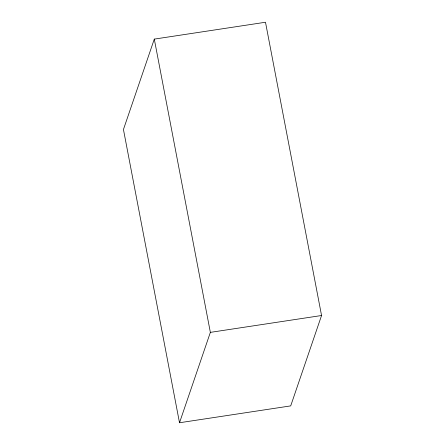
<?xml version="1.0" encoding="UTF-8"?>
<svg xmlns="http://www.w3.org/2000/svg" width="445" height="445" viewBox="0 0 445 445"><rect width="100%" height="100%" fill="white"/><g stroke="black" fill="none" stroke-linecap="round" stroke-linejoin="round"><path stroke-width="0.67" d="M154.298 39.11L123.443 129.489L179.507 422.75L290.702 405.89L321.557 315.511L265.493 22.25L154.298 39.11L210.363 332.37L179.507 422.75M210.363 332.37L321.557 315.511"/></g></svg>
